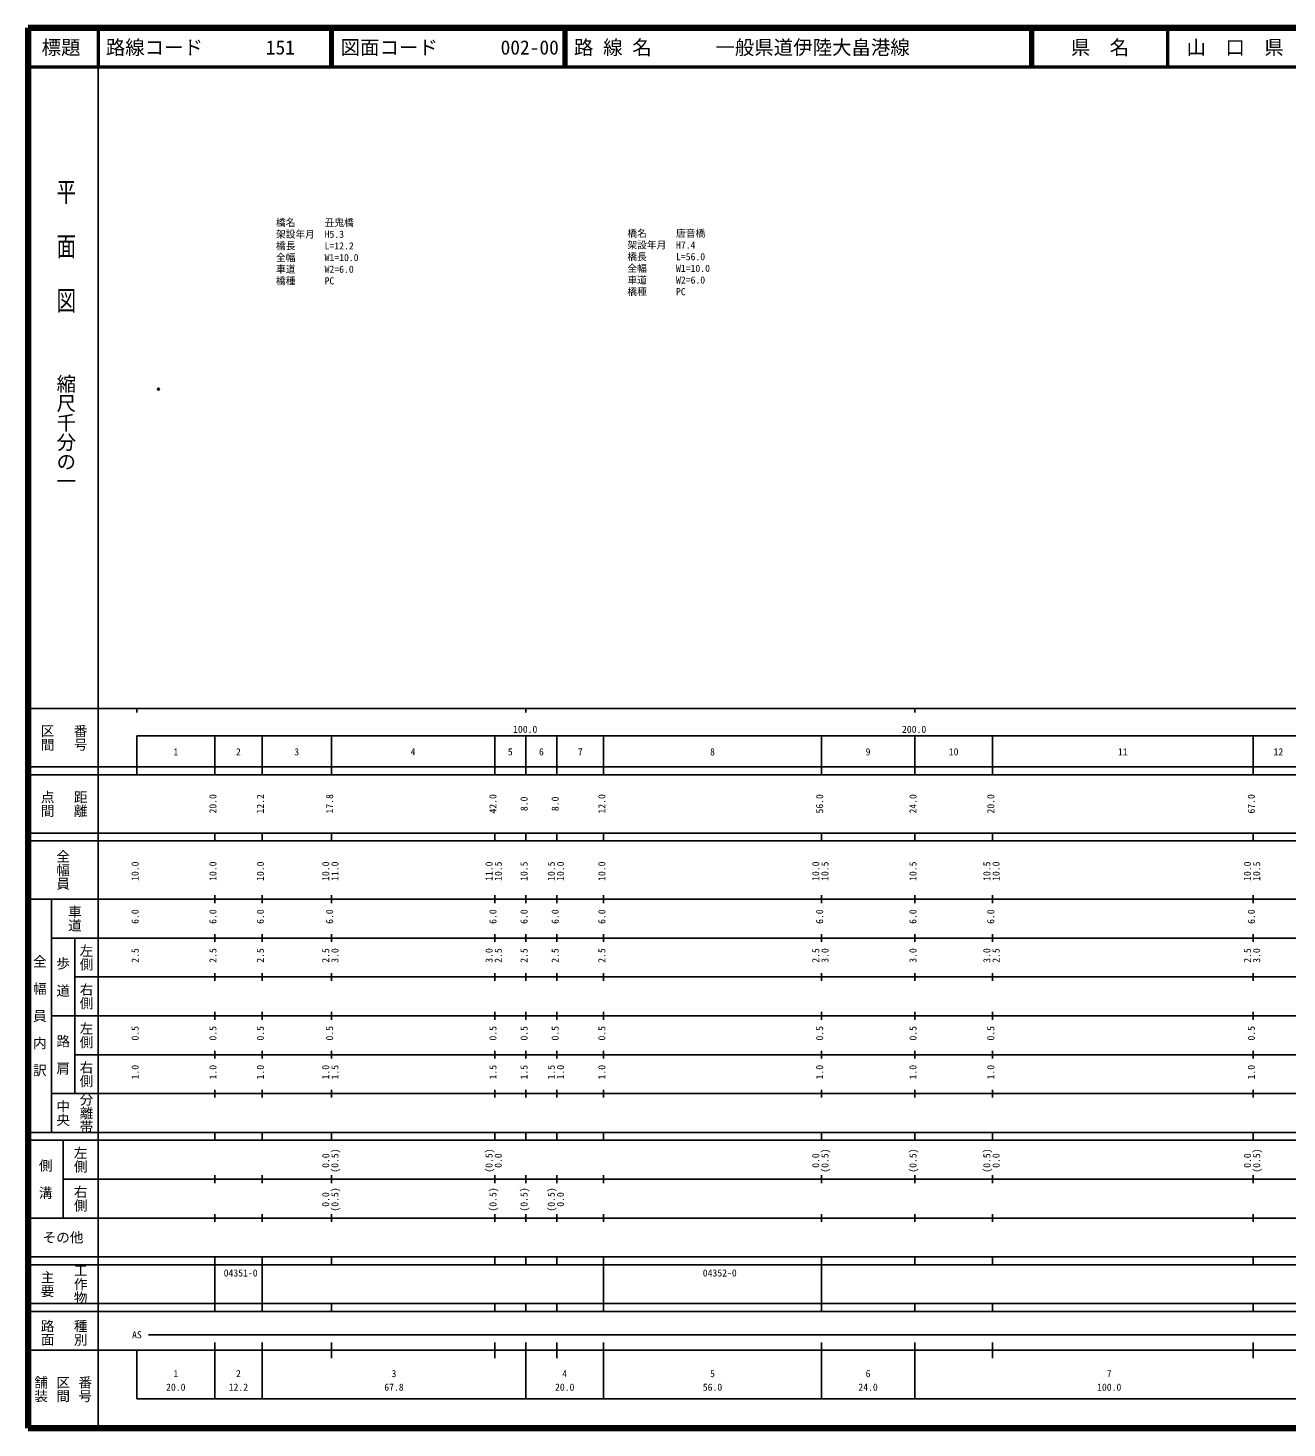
# Model space of a CAD drawing. Units: millimetres on the paper, with parts at other scales. Extents: x 40 to 680, y 20 to 380.
# Drawn here: x 40 to 363.7, y 20 to 380 of the extents above; entities that cross this region are included whole.
import ezdxf
from ezdxf.enums import TextEntityAlignment as Align

# ---------------------------------------------------------------- set-up
doc = ezdxf.new("R2010")
doc.units = ezdxf.units.MM
doc.header["$PDMODE"] = 32
doc.header["$PDSIZE"] = 0.5
for name, color, linetype in [('M-OTRS', 6, 'Continuous'), ('M-STR-HTXT', 7, 'Continuous'), ('M-TTL-TXT', 7, 'Continuous')]:
    doc.layers.add(name, color=color, linetype=linetype)
for name, color, linetype, lineweight in [('M-TTL', 2, 'Continuous', 140), ('M-TTL-BAND', 7, 'Continuous', 25), ('M-TTL-LINE', 7, 'Continuous', 50)]:
    doc.layers.add(name, color=color, linetype=linetype, lineweight=lineweight)
doc.styles.add('@ＭＳ ゴシック', font='')
doc.styles.add('ＭＳ ゴシック', font='')
doc.styles.get('@ＭＳ ゴシック').set_extended_font_data('@MS Gothic')
doc.styles.get('ＭＳ ゴシック').set_extended_font_data('MS Gothic')

msp = doc.modelspace()

# ---------------------------------------------------------------- linework, layer by layer
at = {"layer": 'M-OTRS'}
msp.add_point((73.519, 287.13), dxfattribs=at)
at = {"layer": 'M-TTL'}
for p, q in [((40, 380), (40, 20)), ((680, 380), (40, 380)), ((40, 20), (680, 20))]:
    msp.add_line(p, q, dxfattribs=at)
at = {"layer": 'M-TTL-BAND'}
for p, q in [((58, 370), (58, 20)), ((40, 205), (579, 205)), ((68, 205), (68, 204)), ((168, 205), (168, 204)), ((268, 205), (268, 204)), ((68, 198), (579, 198)), ((68, 198), (68, 188)), ((88, 188), (88, 198)), ((100.2, 188), (100.2, 198)), ((118, 188), (118, 198)), ((160, 188), (160, 198)), ((168, 188), (168, 198)), ((176, 188), (176, 198)), ((188, 188), (188, 198)), ((244, 188), (244, 198)), ((268, 188), (268, 198)), ((288, 188), (288, 198)), ((355, 188), (355, 198)), ((40, 190), (579, 190)), ((40, 188), (579, 188)), ((40, 173), (579, 173)), ((88, 171), (88, 173)), ((100.2, 171), (100.2, 173)), ((118, 171), (118, 173)), ((160, 171), (160, 173)), ((168, 171), (168, 173)), ((176, 171), (176, 173)), ((188, 171), (188, 173)), ((244, 171), (244, 173)), ((268, 171), (268, 173)), ((288, 171), (288, 173)), ((355, 171), (355, 173)), ((40, 171), (579, 171)), ((40, 156), (579, 156)), ((46, 96), (46, 156)), ((88, 155), (88, 157)), ((100.2, 155), (100.2, 157)), ((118, 155), (118, 157)), ((160, 155), (160, 157)), ((168, 155), (168, 157)), ((176, 155), (176, 157)), ((188, 155), (188, 157)), ((244, 155), (244, 157)), ((268, 155), (268, 157)), ((288, 155), (288, 157)), ((355, 155), (355, 157)), ((46, 146), (579, 146)), ((52, 146), (52, 106)), ((88, 145), (88, 147)), ((100.2, 145), (100.2, 147)), ((118, 145), (118, 147)), ((160, 145), (160, 147)), ((168, 145), (168, 147)), ((176, 145), (176, 147)), ((188, 145), (188, 147)), ((244, 145), (244, 147)), ((268, 145), (268, 147)), ((288, 145), (288, 147)), ((355, 145), (355, 147)), ((88, 135), (88, 137)), ((100.2, 135), (100.2, 137)), ((118, 135), (118, 137)), ((160, 135), (160, 137)), ((168, 135), (168, 137)), ((176, 135), (176, 137)), ((188, 135), (188, 137)), ((244, 135), (244, 137)), ((268, 135), (268, 137)), ((288, 135), (288, 137)), ((355, 135), (355, 137)), ((52, 136), (579, 136)), ((46, 126), (579, 126)), ((88, 125), (88, 127)), ((100.2, 125), (100.2, 127)), ((118, 125), (118, 127)), ((160, 125), (160, 127)), ((168, 125), (168, 127)), ((176, 125), (176, 127)), ((188, 125), (188, 127)), ((244, 125), (244, 127)), ((268, 125), (268, 127)), ((288, 125), (288, 127)), ((355, 125), (355, 127)), ((52, 116), (579, 116)), ((88, 115), (88, 117)), ((100.2, 115), (100.2, 117)), ((118, 115), (118, 117)), ((160, 115), (160, 117)), ((168, 115), (168, 117)), ((176, 115), (176, 117)), ((188, 115), (188, 117)), ((244, 115), (244, 117)), ((268, 115), (268, 117)), ((288, 115), (288, 117)), ((355, 115), (355, 117)), ((46, 106), (579, 106)), ((88, 105), (88, 107)), ((100.2, 105), (100.2, 107)), ((118, 105), (118, 107)), ((160, 105), (160, 107)), ((168, 105), (168, 107)), ((176, 105), (176, 107)), ((188, 105), (188, 107)), ((244, 105), (244, 107)), ((268, 105), (268, 107)), ((288, 105), (288, 107)), ((355, 105), (355, 107)), ((40, 96), (579, 96)), ((40, 94), (579, 94)), ((49, 94), (49, 74)), ((88, 94), (88, 96)), ((100.2, 94), (100.2, 96)), ((118, 94), (118, 96)), ((160, 94), (160, 96)), ((168, 94), (168, 96)), ((176, 94), (176, 96)), ((188, 94), (188, 96)), ((244, 94), (244, 96)), ((268, 94), (268, 96)), ((288, 94), (288, 96)), ((355, 94), (355, 96)), ((49, 84), (579, 84)), ((88, 83), (88, 85)), ((100.2, 83), (100.2, 85)), ((118, 83), (118, 85)), ((160, 83), (160, 85)), ((168, 83), (168, 85)), ((176, 83), (176, 85)), ((188, 83), (188, 85)), ((244, 83), (244, 85)), ((268, 83), (268, 85)), ((288, 83), (288, 85)), ((355, 83), (355, 85)), ((40, 74), (579, 74)), ((88, 73), (88, 75)), ((100.2, 73), (100.2, 75)), ((118, 73), (118, 75)), ((160, 73), (160, 75)), ((168, 73), (168, 75)), ((176, 73), (176, 75)), ((188, 73), (188, 75)), ((244, 73), (244, 75)), ((268, 73), (268, 75)), ((288, 73), (288, 75)), ((355, 73), (355, 75)), ((40, 64), (579, 64)), ((40, 62), (579, 62)), ((88, 62), (88, 64)), ((88, 52), (88, 62)), ((100.2, 62), (100.2, 64)), ((100.2, 52), (100.2, 62)), ((118, 62), (118, 64)), ((160, 62), (160, 64)), ((168, 62), (168, 64)), ((176, 62), (176, 64)), ((188, 62), (188, 64)), ((188, 52), (188, 62)), ((244, 62), (244, 64)), ((244, 52), (244, 62)), ((268, 62), (268, 64)), ((288, 62), (288, 64)), ((355, 62), (355, 64)), ((40, 52), (579, 52)), ((88, 50), (88, 52)), ((100.2, 50), (100.2, 52)), ((118, 50), (118, 52)), ((160, 50), (160, 52)), ((168, 50), (168, 52)), ((176, 50), (176, 52)), ((188, 50), (188, 52)), ((244, 50), (244, 52)), ((268, 50), (268, 52)), ((288, 50), (288, 52)), ((355, 50), (355, 52)), ((40, 50), (579, 50)), ((71, 44), (565, 44)), ((40, 40), (579, 40)), ((68, 40), (68, 27.5)), ((88, 27.5), (88, 42)), ((100.2, 27.5), (100.2, 42)), ((118, 38), (118, 42)), ((160, 38), (160, 42)), ((168, 27.5), (168, 42)), ((176, 38), (176, 42)), ((188, 27.5), (188, 42)), ((244, 27.5), (244, 42)), ((268, 27.5), (268, 42)), ((288, 38), (288, 42)), ((355, 38), (355, 42)), ((68, 27.5), (579, 27.5))]:
    msp.add_line(p, q, dxfattribs=at)
at = {"layer": 'M-TTL-LINE'}
for p, q in [((58, 380), (58, 370)), ((117.75, 380), (117.75, 370)), ((118.25, 380), (118.25, 370)), ((177.75, 380), (177.75, 370)), ((178.25, 380), (178.25, 370)), ((297.75, 380), (297.75, 370)), ((298.25, 380), (298.25, 370)), ((333, 380), (333, 370)), ((40, 370), (680, 370))]:
    msp.add_line(p, q, dxfattribs=at)

# ---------------------------------------------------------------- texts
at = {"layer": 'M-STR-HTXT', "style": 'ＭＳ ゴシック'}
for s, p in [('橋名\u3000\u3000\u3000丑鬼橋', (103.762, 328.507)), ('架設年月\u3000H5.3', (103.762, 325.507)), ('橋名\u3000\u3000\u3000唐音橋', (194.118, 325.733)), ('橋長\u3000\u3000\u3000L=12.2', (103.762, 322.507)), ('架設年月\u3000H7.4', (194.118, 322.733)), ('全幅\u3000\u3000\u3000W1=10.0', (103.762, 319.507)), ('橋長\u3000\u3000\u3000L=56.0', (194.118, 319.733)), ('車道\u3000\u3000\u3000W2=6.0', (103.762, 316.507)), ('全幅\u3000\u3000\u3000W1=10.0', (194.118, 316.733)), ('橋種\u3000\u3000\u3000PC', (103.762, 313.507)), ('橋種\u3000\u3000\u3000PC', (194.118, 310.733)), ('車道\u3000\u3000\u3000W2=6.0', (194.118, 313.733))]:
    msp.add_text(s, height=1.833, dxfattribs=at).set_placement(p, align=Align.BOTTOM_LEFT)
at = {"layer": 'M-TTL-BAND', "style": '@ＭＳ ゴシック', "width": 1.4}
msp.add_text('平  面  図', height=3.666, rotation=270, dxfattribs=at).set_placement((49.777, 306.475), align=Align.MIDDLE_RIGHT)
at = {"layer": 'M-TTL-BAND', "style": '@ＭＳ ゴシック'}
msp.add_text('縮尺千分の一', height=3.666, rotation=270, dxfattribs=at).set_placement((49.777, 261.03), align=Align.MIDDLE_RIGHT)
for s, p in [('区間', (45, 197.5)), ('番号', (53.5, 197.5)), ('点間', (45, 180.5)), ('距離', (53.5, 180.5)), ('全幅員', (49, 163.5)), ('車道', (52, 151)), ('左側', (55, 141)), ('全\u3000幅\u3000員\u3000内\u3000訳', (43, 126)), ('歩\u3000道', (49, 136)), ('右側', (55, 131)), ('左側', (55, 121)), ('路\u3000肩', (49, 116)), ('右側', (55, 111)), ('分離帯', (55, 101)), ('中央', (49, 101)), ('左側', (53.5, 89)), ('側\u3000溝', (44.5, 84)), ('右側', (53.5, 79)), ('工作物', (53.5, 57)), ('主要', (45, 57)), ('路面', (45, 44.5)), ('種別', (53.5, 44.5)), ('舗装', (43.333, 30)), ('区間', (49, 30)), ('番号', (54.667, 30))]:
    msp.add_text(s, height=2.566, rotation=270, dxfattribs=at).set_placement(p, align=Align.MIDDLE_CENTER)
at = {"layer": 'M-TTL-BAND', "style": 'ＭＳ ゴシック'}
for s, p in [('100.0', (167.844, 198.195)), ('200.0', (267.844, 198.195)), ('1', (78, 192.405)), ('2', (94.1, 192.405)), ('3', (109.1, 192.405)), ('4', (139, 192.405)), ('5', (164, 192.405)), ('6', (172, 192.405)), ('7', (182, 192.405)), ('8', (216, 192.405)), ('9', (256, 192.405)), ('10', (278, 192.405)), ('11', (321.5, 192.405)), ('12', (361.5, 192.405)), ('AS', (68, 42.5)), ('1', (78, 32.523)), ('2', (94.1, 32.523)), ('3', (134.1, 32.523)), ('4', (178, 32.523)), ('5', (216, 32.523)), ('6', (256, 32.523)), ('7', (318, 32.523)), ('20.0', (78, 29.033)), ('12.2', (94.1, 29.033)), ('67.8', (134.1, 29.033)), ('20.0', (178, 29.033)), ('56.0', (216, 29.033)), ('24.0', (256, 29.033)), ('100.0', (318, 29.033))]:
    msp.add_text(s, height=1.833, dxfattribs=at).set_placement(p, align=Align.BOTTOM_CENTER)
for s, p in [('20.0', (89, 180.5)), ('12.2', (101.2, 180.5)), ('17.8', (119, 180.5)), ('42.0', (161, 180.5)), ('8.0', (169, 180.5)), ('8.0', (177, 180.5)), ('12.0', (189, 180.5)), ('56.0', (245, 180.5)), ('24.0', (269, 180.5)), ('20.0', (289, 180.5)), ('67.0', (356, 180.5)), ('10.0', (69, 163.174)), ('10.0', (89, 163.174)), ('10.0', (101.2, 163.174)), ('10.0', (118, 163.174)), ('11.0', (120.37, 163.174)), ('11.0', (160, 163.174)), ('10.5', (162.37, 163.174)), ('10.5', (169, 163.174)), ('10.5', (176, 163.174)), ('10.0', (178.37, 163.174)), ('10.0', (189, 163.174)), ('10.0', (244, 163.174)), ('10.5', (246.37, 163.174)), ('10.5', (269, 163.174)), ('10.5', (288, 163.174)), ('10.0', (290.37, 163.174)), ('10.0', (355, 163.174)), ('10.5', (357.37, 163.174)), ('6.0', (69, 151.5)), ('6.0', (89, 151.5)), ('6.0', (101.2, 151.5)), ('6.0', (119, 151.5)), ('6.0', (161, 151.5)), ('6.0', (169, 151.5)), ('6.0', (177, 151.5)), ('6.0', (189, 151.5)), ('6.0', (245, 151.5)), ('6.0', (269, 151.5)), ('6.0', (289, 151.5)), ('6.0', (356, 151.5)), ('2.5', (69, 141.5)), ('2.5', (89, 141.5)), ('2.5', (101.2, 141.5)), ('2.5', (118, 141.5)), ('3.0', (120.37, 141.5)), ('3.0', (160, 141.5)), ('2.5', (162.37, 141.5)), ('2.5', (169, 141.5)), ('2.5', (177, 141.5)), ('2.5', (189, 141.5)), ('2.5', (244, 141.5)), ('3.0', (246.37, 141.5)), ('3.0', (269, 141.5)), ('3.0', (288, 141.5)), ('2.5', (290.37, 141.5)), ('2.5', (355, 141.5)), ('3.0', (357.37, 141.5)), ('0.5', (69, 121.5)), ('0.5', (89, 121.5)), ('0.5', (101.2, 121.5)), ('0.5', (119, 121.5)), ('0.5', (161, 121.5)), ('0.5', (169, 121.5)), ('0.5', (177, 121.5)), ('0.5', (189, 121.5)), ('0.5', (245, 121.5)), ('0.5', (269, 121.5)), ('0.5', (289, 121.5)), ('0.5', (356, 121.5)), ('1.0', (69, 111.5)), ('1.0', (89, 111.5)), ('1.0', (101.2, 111.5)), ('1.0', (118, 111.5)), ('1.5', (120.37, 111.5)), ('1.5', (161, 111.5)), ('1.5', (169, 111.5)), ('1.5', (176, 111.5)), ('1.0', (178.37, 111.5)), ('1.0', (189, 111.5)), ('1.0', (245, 111.5)), ('1.0', (269, 111.5)), ('1.0', (289, 111.5)), ('1.0', (356, 111.5)), ('0.0', (118, 88.764)), ('(0.5)', (120.37, 88.764)), ('(0.5)', (160, 88.764)), ('0.0', (162.37, 88.764)), ('0.0', (244, 88.764)), ('(0.5)', (246.37, 88.764)), ('(0.5)', (269, 88.764)), ('(0.5)', (288, 88.764)), ('0.0', (290.37, 88.764)), ('0.0', (355, 88.764)), ('(0.5)', (357.37, 88.764)), ('0.0', (118, 78.764)), ('(0.5)', (120.37, 78.764)), ('(0.5)', (161, 78.764)), ('(0.5)', (169, 78.764)), ('(0.5)', (176, 78.764)), ('0.0', (178.37, 78.764))]:
    msp.add_text(s, height=1.833, rotation=90, dxfattribs=at).set_placement(p, align=Align.BOTTOM_CENTER)
msp.add_text('その他', height=2.566, dxfattribs=at).set_placement((49, 69), align=Align.MIDDLE_CENTER)
for s, p in [('04351-0', (90.312, 58.405)), ('04352-0', (213.5, 58.405))]:
    msp.add_text(s, height=1.833, dxfattribs=at).set_placement(p, align=Align.BOTTOM_LEFT)
at = {"layer": 'M-TTL-TXT', "style": 'ＭＳ ゴシック'}
for s, p in [('標題', (48.5, 375)), ('県\u3000名', (315.625, 375)), ('山\u3000口\u3000県', (350.375, 375))]:
    msp.add_text(s, height=3.666, dxfattribs=at).set_placement(p, align=Align.MIDDLE_CENTER)
for s, p in [('路線コード', (60, 375)), ('151', (101.142, 375)), ('151', (101.142, 375)), ('151', (101.142, 375)), ('図面コード', (120.38, 375)), ('002-00', (161.521, 375)), ('路 線 名', (180.38, 375)), ('一般県道伊陸大畠港線', (216.734, 375))]:
    msp.add_text(s, height=3.666, dxfattribs=at).set_placement(p, align=Align.MIDDLE_LEFT)

doc.saveas('drawing.dxf')
